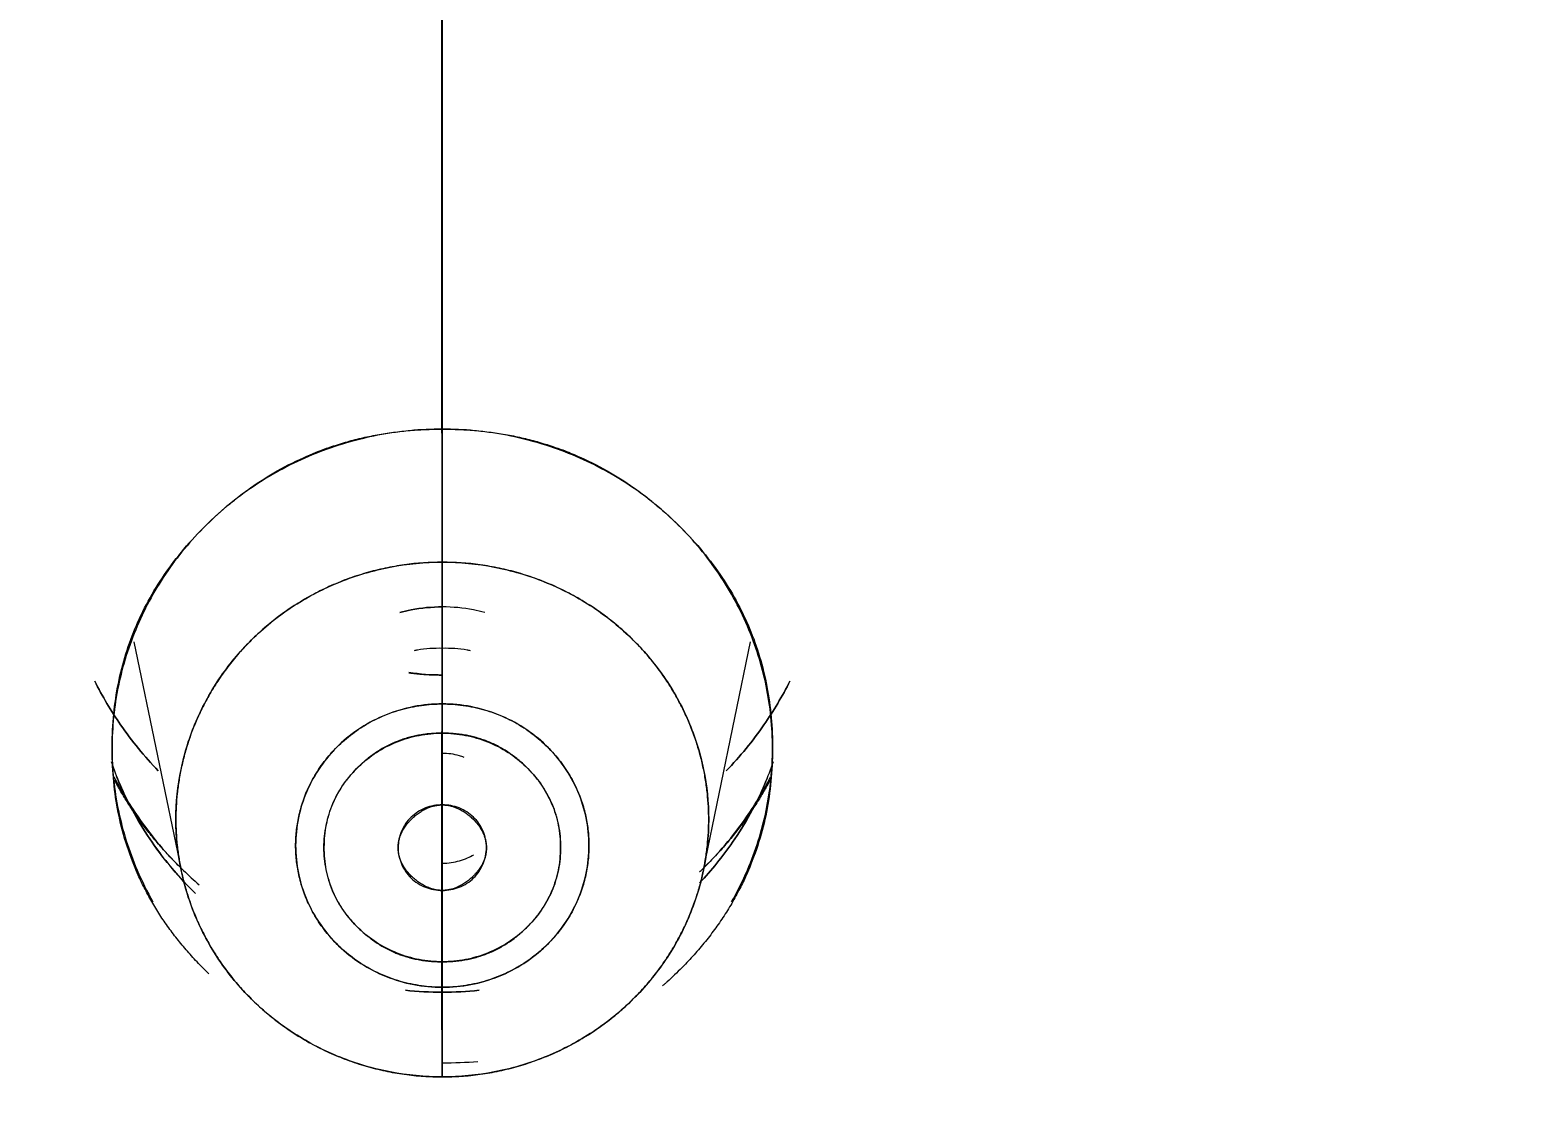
# Model space of a CAD drawing. Header units: inches. Extents: x 1105 to 1525, y -292 to 302.
# Drawn here: x 1209.11 to 1216.67, y 72.6 to 78.1 of the extents above; entities that cross this region are included whole.
import ezdxf

# ---------------------------------------------------------------- set-up
doc = ezdxf.new("R2010")
doc.units = ezdxf.units.IN
doc.header["$LTSCALE"] = 2.42
doc.header["$MEASUREMENT"] = 0
doc.header["$PDMODE"] = 3
doc.header["$PDSIZE"] = 0.3125
doc.linetypes.add('CENTER2', pattern=[1.125, 0.75, -0.125, 0.125, -0.125])
doc.layers.get('0').update_dxf_attribs({"linetype": 'CONTINUOUS'})
doc.layers.get('Defpoints').update_dxf_attribs({"linetype": 'CONTINUOUS'})
doc.layers.add('CENTER', color=1, linetype='CENTER2')
doc.layers.add('DIM', color=3, linetype='CONTINUOUS', lineweight=18)
doc.styles.get("Standard").update_dxf_attribs({"font": 'arial.ttf', "width": 0.8})
doc.dimstyles.new('ISO-25', dxfattribs={"dimtxt": 5, "dimasz": 2.5, "dimexe": 1.25, "dimexo": 0.625, "dimgap": 2, "dimtad": 1, "dimtih": 1, "dimtoh": 1, "dimdec": 1, "dimdsep": 46, "dimtxsty": 'Standard', "dimcen": 0, "dimclrd": 3, "dimclre": 3, "dimclrt": 4, "dimadec": 0, "dimazin": 0, "dimtfac": 1, "dimtdec": 1, "dimtmove": 0, "dimatfit": 3, "dimfxl": 1, "dimarcsym": 0})

# ---------------------------------------------------------------- blocks, each defined once
blk = doc.blocks.new('*D1')
at = {"layer": 'Defpoints', "color": 0, "transparency": 16777216}
for p in [(1211.2005, 101.8145), (1211.2005, -172.5782), (1309.6383, -172.5782)]:
    blk.add_point(p, dxfattribs=at)
at = {"layer": 'DIM', "color": 3, "lineweight": -2, "transparency": 16777216}
for p, q in [((1211.8255, 101.8145), (1310.8883, 101.8145)), ((1309.6383, 96.8145), (1309.6383, -30.8716)), ((1309.6383, -167.5782), (1309.6383, -39.8921)), ((1211.8255, -172.5782), (1310.8883, -172.5782))]:
    blk.add_line(p, q, dxfattribs=at)
at = {"layer": 'DIM', "color": 3, "transparency": 16777216}
for points in [[(1308.805, 96.8145), (1310.4717, 96.8145), (1309.6383, 101.8145)], [(1308.805, -167.5782), (1310.4717, -167.5782), (1309.6383, -172.5782)]]:
    blk.add_solid(points, dxfattribs=at)
at = {"layer": 'DIM', "color": 4, "transparency": 16777216, "insert": (1309.6383, -35.3818), "char_height": 5, "attachment_point": 5}
blk.add_mtext('274.4', dxfattribs=at)
blk = doc.blocks.new('*D3')
at = {"layer": 'Defpoints', "color": 0, "transparency": 16777216}
for p in [(1279.0361, 140.1598), (1143.365, 34.0259), (1279.0361, 34.0194)]:
    blk.add_point(p, dxfattribs=at)
at = {"layer": 'DIM', "color": 3, "lineweight": -2, "transparency": 16777216}
for p, q in [((1143.365, 34.6509), (1143.365, 141.4098)), ((1279.0361, 34.6444), (1279.0361, 141.4098)), ((1148.365, 140.1598), (1202.6399, 140.1598)), ((1274.0361, 140.1598), (1219.7613, 140.1598))]:
    blk.add_line(p, q, dxfattribs=at)
at = {"layer": 'DIM', "color": 3, "transparency": 16777216}
for points in [[(1148.365, 140.9931), (1148.365, 139.3264), (1143.365, 140.1598)], [(1274.0361, 140.9931), (1274.0361, 139.3264), (1279.0361, 140.1598)]]:
    blk.add_solid(points, dxfattribs=at)
at = {"layer": 'DIM', "color": 4, "transparency": 16777216, "insert": (1211.2006, 140.1598), "char_height": 5, "attachment_point": 5}
blk.add_mtext('135.7', dxfattribs=at)

msp = doc.modelspace()

# ---------------------------------------------------------------- linework, layer by layer
at = {"linetype": 'Continuous', "lineweight": 18, "extrusion": (0, 1, 0)}
for p, q in [((1209.6371, 75.0011), (1209.8759, 73.8445)), ((1212.5251, 73.8445), (1212.7639, 75.0011))]:
    msp.add_line(p, q, dxfattribs=at)
at = {"linetype": 'Continuous', "lineweight": 18}
for points, degree, knots in [([(1211.2005, 101.8145), (1211.2403, 101.8145), (1211.3339, 101.8145), (1211.4953, 101.814), (1211.6985, 101.8128), (1211.9437, 101.8107), (1212.2308, 101.807), (1212.5598, 101.8013), (1212.9307, 101.793), (1213.3436, 101.7814), (1213.7983, 101.7657), (1214.2949, 101.7452), (1214.8332, 101.7189), (1215.4132, 101.6858), (1216.0348, 101.6449), (1216.6979, 101.5951), (1217.4022, 101.535), (1218.1475, 101.4635), (1218.9337, 101.3793), (1219.7605, 101.2807), (1220.6274, 101.1665), (1221.5342, 101.0349), (1222.4805, 100.8844), (1223.4656, 100.7132), (1224.4892, 100.5197), (1225.5504, 100.3019), (1226.6487, 100.058), (1227.7833, 99.7861), (1228.9532, 99.4841), (1230.1575, 99.15), (1231.3951, 98.7817), (1232.6648, 98.3772), (1233.9652, 97.9341), (1235.2951, 97.4504), (1237.2815, 96.6801), (1239.9014, 95.5517), (1243.1085, 93.9659), (1246.2765, 92.1821), (1249.3904, 90.197), (1252.4345, 88.008), (1255.3923, 85.6138), (1258.3164, 82.9507), (1261.1675, 80.0135), (1263.1389, 77.7001), (1264.1545, 76.4121), (1264.2997, 76.2258)], 3, [0, 0, 0, 0, 0.001942, 0.004566, 0.007871, 0.011858, 0.016527, 0.021878, 0.027911, 0.034627, 0.042025, 0.050107, 0.058872, 0.06832, 0.078451, 0.089264, 0.100761, 0.11294, 0.125802, 0.139346, 0.153574, 0.168483, 0.184076, 0.200351, 0.217309, 0.234949, 0.253272, 0.272278, 0.291966, 0.312337, 0.333391, 0.355128, 0.377547, 0.40065, 0.424435, 0.481944, 0.540492, 0.600079, 0.660704, 0.722369, 0.785072, 0.848814, 0.918267, 0.988229, 1, 1, 1, 1]), ([(1211.2005, 97.5867), (1208.9894, 97.5867), (1204.5666, 97.3769), (1197.9964, 96.4355), (1191.5539, 94.8766), (1185.3002, 92.7153), (1179.2959, 89.9721), (1173.5992, 86.6739), (1168.2643, 82.8521), (1163.3428, 78.5434), (1158.8825, 73.7897), (1154.926, 68.6367), (1151.5112, 63.1335), (1148.6716, 57.3342), (1146.4339, 51.2932), (1144.8201, 45.07), (1143.8455, 38.7236), (1143.6282, 34.4517), (1143.6282, 32.3156)], 3, [0, 0, 0, 0, 0.0625, 0.125, 0.1875, 0.25, 0.3125, 0.375, 0.4375, 0.5, 0.5625, 0.625, 0.6875, 0.75, 0.8125, 0.875, 0.9375, 1, 1, 1, 1]), ([(1143.6282, 32.3156), (1143.6282, 33.3837), (1143.6828, 35.5197), (1143.9269, 38.716), (1144.3327, 41.8965), (1145.0892, 46.1072), (1146.435, 51.2931), (1148.671, 57.334), (1151.5127, 63.133), (1154.9252, 68.637), (1158.884, 73.7885), (1163.3422, 78.5441), (1168.2656, 82.8507), (1175.3767, 87.9486), (1185.1754, 93.0065), (1195.8067, 96.122), (1204.5668, 97.3765), (1208.9893, 97.5867), (1211.2005, 97.5867)], 3, [0, 0, 0, 0, 0.03125, 0.0625, 0.09375, 0.125, 0.1875, 0.25, 0.3125, 0.375, 0.4375, 0.5, 0.5625, 0.625, 0.75, 0.875, 0.9375, 1, 1, 1, 1]), ([(1278.7728, 32.3156), (1278.7728, 34.4517), (1278.5555, 38.7236), (1277.5809, 45.07), (1275.9671, 51.2932), (1273.7294, 57.3342), (1270.8898, 63.1335), (1267.475, 68.6367), (1263.5185, 73.7897), (1259.0582, 78.5434), (1254.1367, 82.8521), (1248.8018, 86.6739), (1243.1051, 89.9721), (1237.1008, 92.7153), (1230.8471, 94.8766), (1224.4046, 96.4355), (1217.8344, 97.3769), (1213.4116, 97.5867), (1211.2005, 97.5867)], 3, [0, 0, 0, 0, 0.0625, 0.125, 0.1875, 0.25, 0.3125, 0.375, 0.4375, 0.5, 0.5625, 0.625, 0.6875, 0.75, 0.8125, 0.875, 0.9375, 1, 1, 1, 1]), ([(1211.2005, 97.5867), (1213.4117, 97.5867), (1217.8342, 97.3765), (1226.5943, 96.1219), (1237.2256, 93.0065), (1247.0244, 87.9486), (1254.1354, 82.8507), (1259.0588, 78.5441), (1263.517, 73.7885), (1267.4758, 68.637), (1270.8883, 63.133), (1273.7299, 57.334), (1275.5936, 52.2996), (1276.7733, 48.1817), (1277.7437, 44.012), (1278.555, 38.7236), (1278.7727, 34.4517), (1278.7728, 32.3156)], 3, [0, 0, 0, 0, 0.0625, 0.125, 0.25, 0.375, 0.4375, 0.5, 0.5625, 0.625, 0.6875, 0.75, 0.8125, 0.84375, 0.875, 0.9375, 1, 1, 1, 1]), ([(1211.2005, 96.3416), (1204.6516, 96.3416), (1191.804, 93.8734), (1179.7018, 89.0314), (1174.255, 85.5161), (1168.81, 82.002), (1159.5471, 73.055), (1152.2694, 62.5346), (1147.2563, 50.8448), (1144.7004, 38.4341), (1144.7005, 32.1075)], 2, [0, 0, 0, 0.125, 0.25, 0.375, 0.375, 0.5, 0.625, 0.75, 0.875, 1, 1, 1]), ([(1195.8165, 93.3945), (1202.0147, 94.8457), (1208.3875, 95.111), (1213.3178, 95.3163), (1218.2228, 94.8038), (1224.6221, 94.135), (1230.7573, 92.2748), (1238.1105, 90.0453), (1244.7293, 86.2211), (1251.5245, 82.2949), (1257.1554, 76.9079), (1262.7819, 71.5251), (1266.9137, 64.9972), (1271.0437, 58.4723), (1273.4396, 51.1809), (1275.8348, 43.8915), (1276.3563, 36.2575), (1276.8772, 28.6321), (1275.4965, 21.1051), (1274.115, 13.5741), (1270.9083, 6.5789), (1268.0516, 0.3473), (1263.8835, -5.1497), (1257.9614, -12.96), (1249.8862, -18.6957), (1244.8687, -22.2597), (1239.2413, -24.844)], 2, [0, 0, 0, 0.125, 0.125, 0.1875, 0.1875, 0.25, 0.25, 0.3125, 0.3125, 0.375, 0.375, 0.4375, 0.4375, 0.5, 0.5, 0.5625, 0.5625, 0.625, 0.625, 0.6875, 0.6875, 0.75, 0.75, 0.875, 0.875, 1, 1, 1]), ([(1239.2413, -24.844), (1239.9452, -24.5207), (1241.2716, -23.8832), (1243.1742, -22.8893), (1245.001, -21.8613), (1246.8852, -20.7205), (1248.9013, -19.4014), (1251.0668, -17.8618), (1253.3806, -16.0632), (1255.8516, -13.947), (1258.4776, -11.4451), (1261.219, -8.5018), (1263.9925, -5.0968), (1266.7006, -1.2329), (1269.2564, 3.0914), (1271.5659, 7.8625), (1273.5161, 12.9975), (1275.0133, 18.3569), (1276.0163, 23.8225), (1276.5188, 29.3393), (1276.5188, 34.8787), (1276.0155, 40.3996), (1275.0132, 45.856), (1273.5195, 51.2057), (1271.5458, 56.4085), (1269.1077, 61.4241), (1266.2238, 66.2135), (1262.9158, 70.741), (1259.2097, 74.971), (1255.1367, 78.8679), (1250.7246, 82.4066), (1245.9936, 85.5684), (1241.0044, 88.3085), (1235.9095, 90.561), (1230.9, 92.2998), (1226.102, 93.5636), (1221.5653, 94.4198), (1217.3419, 94.9309), (1213.501, 95.163), (1210.0691, 95.1857), (1207.0142, 95.0603), (1204.2847, 94.8315), (1201.8403, 94.5317), (1199.6575, 94.1873), (1197.676, 93.8114), (1196.4246, 93.5369), (1195.8165, 93.3945)], 3, [0, 0, 0, 0, 0.012202, 0.023189, 0.033858, 0.045296, 0.057999, 0.071972, 0.087381, 0.104481, 0.123651, 0.145097, 0.168608, 0.193819, 0.220656, 0.249232, 0.279085, 0.309194, 0.339088, 0.368937, 0.398843, 0.428755, 0.458652, 0.488547, 0.518447, 0.548347, 0.57824, 0.608136, 0.638049, 0.667943, 0.697772, 0.727718, 0.757896, 0.787508, 0.81533, 0.841142, 0.865293, 0.887639, 0.907732, 0.925508, 0.941345, 0.955585, 0.96839, 0.979913, 0.990205, 1, 1, 1, 1]), ([(1275.8474, 28.3966), (1275.8548, 28.5063), (1276.0418, 31.3926), (1276.0015, 37.0797), (1274.7906, 45.3634), (1272.4493, 53.4182), (1269.0195, 61.1003), (1264.5623, 68.2734), (1259.1569, 74.8099), (1252.8998, 80.5936), (1245.9025, 85.5218), (1238.2888, 89.5075), (1230.196, 92.4792), (1221.7591, 94.3871), (1213.1245, 95.1942), (1204.4485, 94.882), (1198.7406, 93.9301), (1195.9374, 93.2738)], 3, [0, 0, 0, 0, 0.002813, 0.073998, 0.145197, 0.216398, 0.287593, 0.358788, 0.429985, 0.501178, 0.572361, 0.643545, 0.714738, 0.785869, 0.857235, 0.928659, 1, 1, 1, 1]), ([(1195.8872, 93.1899), (1196.4925, 93.3316), (1197.7381, 93.6049), (1199.7105, 93.979), (1201.8833, 94.3218), (1204.3164, 94.6203), (1207.0334, 94.848), (1210.0743, 94.9728), (1213.4905, 94.9502), (1217.3137, 94.7192), (1221.5177, 94.2104), (1226.0336, 93.3581), (1230.8095, 92.1002), (1235.796, 90.3693), (1240.8675, 88.1272), (1245.8338, 85.3997), (1250.5431, 82.2525), (1254.9348, 78.73), (1258.9891, 74.851), (1262.6782, 70.6404), (1265.971, 66.1337), (1268.8417, 61.3663), (1271.2686, 56.3738), (1273.2331, 51.1949), (1274.72, 45.8697), (1275.7178, 40.4384), (1276.2188, 34.9429), (1276.2188, 29.429), (1275.7185, 23.9375), (1274.7201, 18.4971), (1273.2298, 13.1623), (1271.2886, 8.0509), (1268.9897, 3.3017), (1266.4457, -1.0028), (1263.75, -4.8489), (1260.9892, -8.2383), (1258.2604, -11.168), (1255.6465, -13.6584), (1253.1869, -15.7649), (1250.8837, -17.5552), (1248.7281, -19.0878), (1246.7213, -20.4008), (1244.8457, -21.5364), (1243.0273, -22.5596), (1241.1334, -23.5489), (1239.8132, -24.1835), (1239.1125, -24.5053)], 3, [0, 0, 0, 0, 0.009795, 0.020087, 0.03161, 0.044415, 0.058655, 0.074492, 0.092268, 0.112361, 0.134707, 0.158858, 0.18467, 0.212492, 0.242104, 0.272282, 0.302228, 0.332057, 0.361951, 0.391864, 0.42176, 0.451653, 0.481553, 0.511453, 0.541348, 0.571245, 0.601157, 0.631063, 0.660912, 0.690806, 0.720915, 0.750768, 0.779344, 0.806181, 0.831392, 0.854903, 0.876349, 0.895519, 0.912619, 0.928028, 0.942001, 0.954704, 0.966142, 0.976811, 0.987798, 1, 1, 1, 1]), ([(1238.9261, -24.2036), (1244.5943, -21.6005), (1249.6356, -17.993), (1253.6794, -15.0993), (1257.2137, -11.6321), (1261.7479, -7.184), (1265.281, -1.9516), (1269.3768, 4.1141), (1271.9263, 10.9316), (1274.3129, 17.3135), (1275.2212, 24.0398), (1276.2042, 31.3196), (1275.41, 38.6236), (1274.478, 47.1946), (1271.1713, 55.2032), (1268.0944, 62.6552), (1263.1662, 69.1104), (1259.0169, 74.5454), (1253.753, 79.0016), (1248.1757, 83.7231), (1241.6289, 87.1013), (1235.3455, 90.3436), (1228.4851, 92.1846), (1218.4957, 94.8653), (1208.1347, 94.3902), (1201.9799, 94.108), (1195.9895, 92.7055)], 2, [0, 0, 0, 0.125, 0.125, 0.1875, 0.1875, 0.25, 0.25, 0.3125, 0.3125, 0.375, 0.375, 0.4375, 0.4375, 0.5, 0.5, 0.5625, 0.5625, 0.625, 0.625, 0.6875, 0.6875, 0.75, 0.75, 0.875, 0.875, 1, 1, 1]), ([(1195.9895, 92.7055), (1196.6811, 92.8674), (1198.0012, 93.1542), (1199.9415, 93.5142), (1201.8485, 93.8123), (1203.8643, 94.0679), (1206.0811, 94.2779), (1208.5375, 94.424), (1211.2581, 94.4809), (1214.2874, 94.4147), (1217.6648, 94.1792), (1221.3905, 93.7185), (1225.4135, 92.9772), (1229.6626, 91.9103), (1234.0766, 90.4764), (1238.5872, 88.6422), (1243.0833, 86.4027), (1247.4087, 83.8098), (1251.4221, 80.9589), (1255.0748, 77.9268), (1258.424, 74.7078), (1261.5765, 71.2016), (1264.6036, 67.271), (1267.4834, 62.8189), (1270.107, 57.8451), (1272.3303, 52.4561), (1274.0365, 46.8288), (1275.1678, 41.1735), (1275.7351, 35.7048), (1275.8114, 30.5736), (1275.4915, 25.7969), (1274.8361, 21.2578), (1273.845, 16.7873), (1272.4776, 12.2737), (1270.6971, 7.7268), (1268.5221, 3.274), (1266.0414, -0.9115), (1263.375, -4.7096), (1260.6184, -8.0904), (1257.8351, -11.0721), (1255.0921, -13.6666), (1252.4707, -15.8785), (1250.0287, -17.7361), (1247.7793, -19.2935), (1245.7103, -20.6071), (1243.8098, -21.7206), (1242.0741, -22.6645), (1240.4671, -23.4798), (1239.4329, -23.9708), (1238.9261, -24.2036)], 3, [0, 0, 0, 0, 0.011269, 0.021419, 0.031278, 0.041852, 0.053605, 0.066538, 0.08081, 0.096678, 0.114498, 0.1344, 0.156117, 0.179301, 0.203861, 0.229789, 0.256714, 0.283873, 0.310306, 0.335514, 0.360061, 0.38505, 0.41157, 0.440282, 0.471001, 0.502948, 0.535235, 0.566974, 0.597228, 0.625207, 0.651, 0.675617, 0.700265, 0.725877, 0.752635, 0.779868, 0.806498, 0.831609, 0.855023, 0.876985, 0.897373, 0.915773, 0.93207, 0.946569, 0.959582, 0.971263, 0.981756, 0.991115, 1, 1, 1, 1]), ([(1210.0165, 73.3185), (1209.5265, 73.7914), (1209.5258, 75.1312), (1210.5065, 76.0794), (1211.2005, 76.0794)], 2, [0, 0, 0, 0.333319, 0.66666, 1, 1, 1]), ([(1211.2005, 76.0794), (1211.0909, 76.0794), (1210.9813, 76.069), (1210.7664, 76.0277), (1210.661, 75.9968), (1210.4585, 75.9158), (1210.3614, 75.8656), (1210.1791, 75.748), (1210.094, 75.6805), (1209.939, 75.5308), (1209.8692, 75.4486), (1209.7474, 75.2726), (1209.6955, 75.1788), (1209.6116, 74.9832), (1209.5797, 74.8814), (1209.5369, 74.6738), (1209.5261, 74.5679), (1209.5261, 74.3562), (1209.5369, 74.2504), (1209.5797, 74.0427), (1209.6116, 73.9409), (1209.6771, 73.7881), (1209.7039, 73.7344), (1209.7336, 73.6823)], 3, [0, 0, 0, 0, 0.094677, 0.094677, 0.189354, 0.189354, 0.28403, 0.28403, 0.378707, 0.378707, 0.473384, 0.473384, 0.568061, 0.568061, 0.662738, 0.662738, 0.757414, 0.757414, 0.852091, 0.852091, 0.946768, 0.946768, 1, 1, 1, 1]), ([(1212.6674, 73.6823), (1212.6971, 73.7344), (1212.7239, 73.7881), (1212.7894, 73.9409), (1212.8214, 74.0427), (1212.8641, 74.2504), (1212.8749, 74.3562), (1212.8749, 74.5679), (1212.8641, 74.6738), (1212.8214, 74.8814), (1212.7894, 74.9832), (1212.7055, 75.1788), (1212.6536, 75.2726), (1212.5318, 75.4486), (1212.462, 75.5308), (1212.307, 75.6805), (1212.2219, 75.748), (1212.0396, 75.8656), (1211.9425, 75.9158), (1211.74, 75.9968), (1211.6347, 76.0277), (1211.4197, 76.069), (1211.3101, 76.0794), (1211.2005, 76.0794)], 3, [0, 0, 0, 0, 0.053232, 0.053232, 0.147909, 0.147909, 0.242586, 0.242586, 0.337262, 0.337262, 0.431939, 0.431939, 0.526616, 0.526616, 0.621293, 0.621293, 0.71597, 0.71597, 0.810646, 0.810646, 0.905323, 0.905323, 1, 1, 1, 1]), ([(1211.2005, 76.0794), (1211.8936, 76.0794), (1212.8746, 75.1328), (1212.8753, 73.793), (1212.3512, 73.2862), (1212.317, 73.2562)], 2, [0, 0, 0, 0.325952, 0.651904, 0.977856, 1, 1, 1]), ([(1211.2005, 72.7953), (1211.1121, 72.7953), (1211.0237, 72.8038), (1210.8503, 72.8371), (1210.7653, 72.862), (1210.6019, 72.9273), (1210.5236, 72.9678), (1210.3766, 73.0627), (1210.3079, 73.1171), (1210.1829, 73.2379), (1210.1265, 73.3042), (1210.0283, 73.4462), (1209.9864, 73.5219), (1209.9187, 73.6797), (1209.893, 73.7618), (1209.8585, 73.9293), (1209.8498, 74.0147), (1209.8498, 74.1855), (1209.8585, 74.2709), (1209.893, 74.4384), (1209.9187, 74.5205), (1209.9864, 74.6783), (1210.0283, 74.7539), (1210.1265, 74.8959), (1210.1829, 74.9623), (1210.3079, 75.083), (1210.3766, 75.1375), (1210.5236, 75.2324), (1210.6019, 75.2728), (1210.7653, 75.3382), (1210.8503, 75.3631), (1211.0237, 75.3964), (1211.1121, 75.4048), (1211.2005, 75.4048)], 3, [0, 0, 0, 0, 0.0625, 0.0625, 0.125, 0.125, 0.1875, 0.1875, 0.25, 0.25, 0.3125, 0.3125, 0.375, 0.375, 0.4375, 0.4375, 0.5, 0.5, 0.5625, 0.5625, 0.625, 0.625, 0.6875, 0.6875, 0.75, 0.75, 0.8125, 0.8125, 0.875, 0.875, 0.9375, 0.9375, 1, 1, 1, 1]), ([(1211.2005, 75.4048), (1211.2889, 75.4048), (1211.3773, 75.3964), (1211.5507, 75.3631), (1211.6357, 75.3382), (1211.7991, 75.2728), (1211.8774, 75.2324), (1212.0245, 75.1375), (1212.0931, 75.083), (1212.2182, 74.9623), (1212.2745, 74.8959), (1212.3727, 74.7539), (1212.4146, 74.6783), (1212.4823, 74.5205), (1212.5081, 74.4384), (1212.5426, 74.2709), (1212.5513, 74.1855), (1212.5513, 74.0147), (1212.5426, 73.9293), (1212.5081, 73.7618), (1212.4823, 73.6797), (1212.4146, 73.5219), (1212.3727, 73.4462), (1212.2745, 73.3042), (1212.2182, 73.2379), (1212.0931, 73.1171), (1212.0245, 73.0627), (1211.8774, 72.9678), (1211.7991, 72.9273), (1211.6357, 72.862), (1211.5507, 72.8371), (1211.3773, 72.8038), (1211.2889, 72.7953), (1211.2005, 72.7953)], 3, [0, 0, 0, 0, 0.0625, 0.0625, 0.125, 0.125, 0.1875, 0.1875, 0.25, 0.25, 0.3125, 0.3125, 0.375, 0.375, 0.4375, 0.4375, 0.5, 0.5, 0.5625, 0.5625, 0.625, 0.625, 0.6875, 0.6875, 0.75, 0.75, 0.8125, 0.8125, 0.875, 0.875, 0.9375, 0.9375, 1, 1, 1, 1]), ([(1210.9851, 75.1499), (1211.0041, 75.1549), (1211.0232, 75.1593), (1211.0945, 75.173), (1211.1475, 75.1781), (1211.2005, 75.1781)], 3, [0, 0, 0, 0, 0.270606, 0.270606, 1, 1, 1, 1]), ([(1211.2005, 75.1781), (1211.1475, 75.1781), (1211.0945, 75.173), (1211.0232, 75.1593), (1211.0041, 75.1549), (1210.9851, 75.1499)], 3, [0, 0, 0, 0, 0.729394, 0.729394, 1, 1, 1, 1]), ([(1211.4159, 75.1499), (1211.3969, 75.1549), (1211.3778, 75.1593), (1211.3065, 75.173), (1211.2535, 75.1781), (1211.2005, 75.1781)], 3, [0, 0, 0, 0, 0.270606, 0.270606, 1, 1, 1, 1]), ([(1211.2005, 74.968), (1211.1585, 74.969), (1211.1162, 74.9659), (1211.0689, 74.958), (1211.0633, 74.9569), (1211.0576, 74.9558)], 3, [0, 0, 0, 0, 0.880087, 0.880087, 1, 1, 1, 1]), ([(1211.3434, 74.9558), (1211.3377, 74.9569), (1211.3321, 74.958), (1211.2848, 74.9659), (1211.2426, 74.969), (1211.2005, 74.968)], 3, [0, 0, 0, 0, 0.119913, 0.119913, 1, 1, 1, 1]), ([(1209.7603, 74.347), (1209.6905, 74.42), (1209.6266, 74.4982), (1209.5205, 74.6515), (1209.4766, 74.7254), (1209.4379, 74.8018)], 3, [0, 0, 0, 0, 0.538758, 0.538758, 1, 1, 1, 1]), ([(1209.4379, 74.8018), (1209.4766, 74.7254), (1209.5205, 74.6515), (1209.6266, 74.4982), (1209.6905, 74.42), (1209.7603, 74.347)], 3, [0, 0, 0, 0, 0.461241, 0.461241, 1, 1, 1, 1]), ([(1212.6407, 74.347), (1212.7106, 74.42), (1212.7744, 74.4982), (1212.8805, 74.6515), (1212.9245, 74.7254), (1212.9631, 74.8018)], 3, [0, 0, 0, 0, 0.538758, 0.538758, 1, 1, 1, 1]), ([(1212.9631, 74.8018), (1212.9245, 74.7254), (1212.8805, 74.6515), (1212.7744, 74.4982), (1212.7106, 74.42), (1212.6407, 74.347)], 3, [0, 0, 0, 0, 0.461241, 0.461241, 1, 1, 1, 1]), ([(1211.2005, 74.6863), (1211.1518, 74.6863), (1211.1032, 74.6817), (1211.0077, 74.6634), (1210.9609, 74.6496), (1210.871, 74.6137), (1210.8278, 74.5914), (1210.7469, 74.5392), (1210.7091, 74.5092), (1210.6403, 74.4427), (1210.6092, 74.4062), (1210.5552, 74.328), (1210.5321, 74.2863), (1210.4949, 74.1995), (1210.4807, 74.1543), (1210.4617, 74.0621), (1210.4569, 74.015), (1210.4569, 73.921), (1210.4617, 73.874), (1210.4807, 73.7818), (1210.4949, 73.7366), (1210.5321, 73.6497), (1210.5552, 73.6081), (1210.6092, 73.5299), (1210.6403, 73.4934), (1210.7091, 73.4269), (1210.7469, 73.3969), (1210.8278, 73.3447), (1210.871, 73.3224), (1210.9609, 73.2864), (1211.0077, 73.2727), (1211.1032, 73.2544), (1211.1518, 73.2497), (1211.2005, 73.2497)], 3, [0, 0, 0, 0, 0.0625, 0.0625, 0.125, 0.125, 0.1875, 0.1875, 0.25, 0.25, 0.3125, 0.3125, 0.375, 0.375, 0.4375, 0.4375, 0.5, 0.5, 0.5625, 0.5625, 0.625, 0.625, 0.6875, 0.6875, 0.75, 0.75, 0.8125, 0.8125, 0.875, 0.875, 0.9375, 0.9375, 1, 1, 1, 1]), ([(1211.2005, 73.2497), (1211.2492, 73.2497), (1211.2979, 73.2544), (1211.3933, 73.2727), (1211.4401, 73.2864), (1211.5301, 73.3224), (1211.5732, 73.3447), (1211.6541, 73.3969), (1211.6919, 73.4269), (1211.7608, 73.4934), (1211.7918, 73.5299), (1211.8459, 73.6081), (1211.8689, 73.6497), (1211.9062, 73.7366), (1211.9204, 73.7818), (1211.9393, 73.874), (1211.9441, 73.921), (1211.9441, 74.015), (1211.9393, 74.0621), (1211.9204, 74.1543), (1211.9062, 74.1995), (1211.8689, 74.2863), (1211.8459, 74.328), (1211.7918, 74.4062), (1211.7608, 74.4427), (1211.6919, 74.5092), (1211.6541, 74.5392), (1211.5732, 74.5914), (1211.5301, 74.6137), (1211.4401, 74.6496), (1211.3933, 74.6634), (1211.2979, 74.6817), (1211.2492, 74.6863), (1211.2005, 74.6863)], 3, [0, 0, 0, 0, 0.0625, 0.0625, 0.125, 0.125, 0.1875, 0.1875, 0.25, 0.25, 0.3125, 0.3125, 0.375, 0.375, 0.4375, 0.4375, 0.5, 0.5, 0.5625, 0.5625, 0.625, 0.625, 0.6875, 0.6875, 0.75, 0.75, 0.8125, 0.8125, 0.875, 0.875, 0.9375, 0.9375, 1, 1, 1, 1]), ([(1211.2005, 74.6863), (1211.2005, 74.6621), (1211.2005, 74.6371), (1211.2005, 74.5871), (1211.2005, 74.5622), (1211.2005, 74.5381)], 3, [0, 0, 0, 0, 0.5, 0.5, 1, 1, 1, 1]), ([(1211.2005, 74.5381), (1211.2005, 74.5622), (1211.2005, 74.5871), (1211.2005, 74.6371), (1211.2005, 74.6621), (1211.2005, 74.6863)], 3, [0, 0, 0, 0, 0.5, 0.5, 1, 1, 1, 1]), ([(1211.2005, 73.379), (1211.1612, 73.379), (1211.122, 73.3827), (1211.0449, 73.3975), (1211.0072, 73.4086), (1210.9346, 73.4376), (1210.8998, 73.4556), (1210.8345, 73.4977), (1210.804, 73.5219), (1210.7485, 73.5756), (1210.7234, 73.605), (1210.6798, 73.6681), (1210.6612, 73.7017), (1210.6312, 73.7718), (1210.6197, 73.8083), (1210.6044, 73.8827), (1210.6005, 73.9206), (1210.6005, 73.9965), (1210.6044, 74.0344), (1210.6197, 74.1088), (1210.6312, 74.1453), (1210.6612, 74.2154), (1210.6798, 74.249), (1210.7234, 74.3121), (1210.7485, 74.3415), (1210.804, 74.3952), (1210.8345, 74.4194), (1210.8998, 74.4615), (1210.9346, 74.4795), (1211.0072, 74.5085), (1211.0449, 74.5196), (1211.122, 74.5344), (1211.1612, 74.5381), (1211.2005, 74.5381)], 3, [0, 0, 0, 0, 0.0625, 0.0625, 0.125, 0.125, 0.1875, 0.1875, 0.25, 0.25, 0.3125, 0.3125, 0.375, 0.375, 0.4375, 0.4375, 0.5, 0.5, 0.5625, 0.5625, 0.625, 0.625, 0.6875, 0.6875, 0.75, 0.75, 0.8125, 0.8125, 0.875, 0.875, 0.9375, 0.9375, 1, 1, 1, 1]), ([(1211.2005, 74.5381), (1211.2398, 74.5381), (1211.279, 74.5344), (1211.3561, 74.5196), (1211.3938, 74.5085), (1211.4664, 74.4795), (1211.5012, 74.4615), (1211.5665, 74.4194), (1211.597, 74.3952), (1211.6525, 74.3415), (1211.6776, 74.3121), (1211.7212, 74.249), (1211.7398, 74.2154), (1211.7699, 74.1453), (1211.7813, 74.1088), (1211.7966, 74.0344), (1211.8005, 73.9965), (1211.8005, 73.9206), (1211.7966, 73.8827), (1211.7813, 73.8083), (1211.7699, 73.7718), (1211.7398, 73.7017), (1211.7212, 73.6681), (1211.6776, 73.605), (1211.6525, 73.5756), (1211.597, 73.5219), (1211.5665, 73.4977), (1211.5012, 73.4556), (1211.4664, 73.4376), (1211.3938, 73.4086), (1211.3561, 73.3975), (1211.279, 73.3827), (1211.2398, 73.379), (1211.2005, 73.379)], 3, [0, 0, 0, 0, 0.0625, 0.0625, 0.125, 0.125, 0.1875, 0.1875, 0.25, 0.25, 0.3125, 0.3125, 0.375, 0.375, 0.4375, 0.4375, 0.5, 0.5, 0.5625, 0.5625, 0.625, 0.625, 0.6875, 0.6875, 0.75, 0.75, 0.8125, 0.8125, 0.875, 0.875, 0.9375, 0.9375, 1, 1, 1, 1]), ([(1211.3115, 74.4154), (1211.3035, 74.4184), (1211.2677, 74.4302), (1211.2297, 74.4355), (1211.2005, 74.4355)], 3, [0, 0, 0, 0, 0.226927, 1, 1, 1, 1]), ([(1209.521, 74.3947), (1209.5343, 74.3561), (1209.549, 74.318), (1209.6095, 74.177), (1209.6644, 74.0778), (1209.779, 73.9121), (1209.835, 73.8432), (1209.8962, 73.7789)], 3, [0, 0, 0, 0, 0.169523, 0.169523, 0.635887, 0.635887, 1, 1, 1, 1]), ([(1212.5049, 73.7789), (1212.566, 73.8432), (1212.622, 73.9121), (1212.7367, 74.0778), (1212.7915, 74.177), (1212.852, 74.318), (1212.8667, 74.3561), (1212.88, 74.3947)], 3, [0, 0, 0, 0, 0.364114, 0.364114, 0.830477, 0.830477, 1, 1, 1, 1]), ([(1209.5352, 74.3187), (1209.5713, 74.2478), (1209.6123, 74.1791), (1209.7252, 74.0158), (1209.8026, 73.9247), (1209.9142, 73.8169), (1209.9407, 73.7928), (1209.9679, 73.7695)], 3, [0, 0, 0, 0, 0.341524, 0.341524, 0.848238, 0.848238, 1, 1, 1, 1]), ([(1209.9488, 73.7258), (1209.8669, 73.8049), (1209.7931, 73.8918), (1209.6644, 74.0778), (1209.6095, 74.177), (1209.5595, 74.2935), (1209.5541, 74.3066), (1209.5488, 74.3198)], 3, [0, 0, 0, 0, 0.470195, 0.470195, 0.940506, 0.940506, 1, 1, 1, 1]), ([(1212.8623, 74.3002), (1212.7315, 74.0535), (1212.5089, 73.8382), (1212.5052, 73.8347)], 2, [0, 0, 0, 0.983514, 1, 1, 1]), ([(1212.8475, 74.3082), (1212.8437, 74.2989), (1212.8398, 74.2896), (1212.7915, 74.177), (1212.7367, 74.0778), (1212.622, 73.9121), (1212.566, 73.8432), (1212.5049, 73.7789)], 3, [0, 0, 0, 0, 0.047728, 0.047728, 0.582487, 0.582487, 1, 1, 1, 1]), ([(1212.5052, 73.8348), (1212.5077, 73.8371), (1212.5101, 73.8394), (1212.5984, 73.9247), (1212.6758, 74.0158), (1212.7882, 74.1784), (1212.8288, 74.2462), (1212.8646, 74.3163)], 3, [0, 0, 0, 0, 0.016671, 0.016671, 0.606816, 0.606816, 1, 1, 1, 1]), ([(1211.2005, 74.1743), (1211.1713, 74.1746), (1211.1422, 74.1693), (1211.0881, 74.148), (1211.0633, 74.1321), (1211.0218, 74.0921), (1211.0052, 74.0681), (1210.9826, 74.0156), (1210.9767, 73.9871), (1210.9765, 73.9301), (1210.9823, 73.9015), (1211.0045, 73.8487), (1211.0211, 73.8245), (1211.0625, 73.7841), (1211.0874, 73.7679), (1211.1417, 73.7461), (1211.1711, 73.7405), (1211.2005, 73.7407)], 3, [0, 0, 0, 0, 0.125, 0.125, 0.25, 0.25, 0.375, 0.375, 0.5, 0.5, 0.625, 0.625, 0.75, 0.75, 0.875, 0.875, 1, 1, 1, 1]), ([(1211.2005, 73.7407), (1211.1203, 73.7416), (1210.9776, 73.8753), (1210.9766, 73.9575), (1210.9756, 74.0358), (1211.049, 74.1066), (1211.1183, 74.1733), (1211.2005, 74.1743)], 2, [0, 0, 0, 0.25, 0.5, 0.5, 0.75, 0.75, 1, 1, 1]), ([(1211.2005, 73.7407), (1211.23, 73.7405), (1211.2594, 73.7461), (1211.3137, 73.7679), (1211.3385, 73.7841), (1211.3799, 73.8245), (1211.3965, 73.8487), (1211.4188, 73.9015), (1211.4245, 73.9301), (1211.4243, 73.9871), (1211.4184, 74.0156), (1211.3958, 74.0681), (1211.3792, 74.0921), (1211.3377, 74.1321), (1211.3129, 74.148), (1211.2589, 74.1693), (1211.2297, 74.1746), (1211.2005, 74.1743)], 3, [0, 0, 0, 0, 0.125, 0.125, 0.25, 0.25, 0.375, 0.375, 0.5, 0.5, 0.625, 0.625, 0.75, 0.75, 0.875, 0.875, 1, 1, 1, 1]), ([(1211.2005, 74.1743), (1211.2807, 74.1734), (1211.4234, 74.0397), (1211.4244, 73.9575), (1211.4254, 73.8792), (1211.352, 73.8084), (1211.2828, 73.7417), (1211.2005, 73.7407)], 2, [0, 0, 0, 0.25, 0.5, 0.5, 0.75, 0.75, 1, 1, 1]), ([(1211.2005, 73.8789), (1211.2158, 73.8789), (1211.2456, 73.881), (1211.2884, 73.8902), (1211.3264, 73.9039), (1211.3494, 73.9156), (1211.3597, 73.9216)], 3, [0, 0, 0, 0, 0.27336, 0.529944, 0.783312, 1, 1, 1, 1]), ([(1211.2005, 73.379), (1211.2005, 73.3549), (1211.2005, 73.3316), (1211.2005, 73.2881), (1211.2005, 73.2678), (1211.2005, 73.2497)], 3, [0, 0, 0, 0, 0.5, 0.5, 1, 1, 1, 1]), ([(1211.2005, 73.2497), (1211.2005, 73.2678), (1211.2005, 73.2881), (1211.2005, 73.3316), (1211.2005, 73.3549), (1211.2005, 73.379)], 3, [0, 0, 0, 0, 0.5, 0.5, 1, 1, 1, 1]), ([(1211.2005, 73.2286), (1211.2005, 73.2286), (1211.2005, 73.2286), (1211.2005, 73.234), (1211.2005, 73.2364), (1211.2005, 73.2351), (1211.2005, 73.2315), (1211.2005, 73.2249)], 3, [0, 0, 0, 0, 0.00001, 0.00001, 0.500005, 0.500005, 1, 1, 1, 1]), ([(1211.2005, 73.2249), (1211.2005, 73.2315), (1211.2005, 73.2351), (1211.2005, 73.2364), (1211.2005, 73.234), (1211.2005, 73.2286), (1211.2005, 73.2286), (1211.2005, 73.2286)], 3, [0, 0, 0, 0, 0.499995, 0.499995, 0.99999, 0.99999, 1, 1, 1, 1])]:
    msp.add_open_spline(points, degree=degree, knots=knots, dxfattribs=at)
for points, degree in [([(1144.7005, 32.1075), (1144.7005, 34.2095), (1144.9143, 38.4137), (1145.8733, 44.6589), (1147.4617, 50.7839), (1149.6638, 56.7284), (1152.4584, 62.4359), (1155.8189, 67.8515), (1159.7127, 72.9227), (1164.1023, 77.6009), (1168.9455, 81.8409), (1174.1955, 85.602), (1179.8025, 88.8481), (1185.711, 91.5474), (1191.8656, 93.6745), (1198.2063, 95.2086), (1204.6717, 96.135), (1209.0244, 96.3416), (1211.2005, 96.3416)], 3), ([(1277.7005, 32.1075), (1277.7006, 38.4333), (1275.1452, 50.8432), (1270.1324, 62.5331), (1262.855, 73.0537), (1253.5924, 82.0009), (1242.7007, 89.0307), (1230.5986, 93.8729), (1217.7503, 96.3416), (1211.2005, 96.3416)], 2), ([(1211.2005, 96.3416), (1213.3766, 96.3416), (1217.7293, 96.135), (1224.1948, 95.2086), (1230.5354, 93.6745), (1236.69, 91.5474), (1242.5985, 88.8481), (1248.2055, 85.602), (1253.4555, 81.8409), (1258.2987, 77.6009), (1262.6883, 72.9227), (1266.5821, 67.8515), (1269.9426, 62.4359), (1272.7373, 56.7284), (1274.9393, 50.7839), (1276.5277, 44.6589), (1277.4867, 38.4137), (1277.7005, 34.2095), (1277.7005, 32.1075)], 3), ([(1211.2005, 76.0794), (1211.2005, 75.8545), (1211.2005, 75.6297), (1211.2005, 75.4048)], 3), ([(1211.2005, 75.4048), (1211.2005, 75.6297), (1211.2005, 75.8545), (1211.2005, 76.0794)], 3), ([(1211.2005, 74.8328), (1211.144, 74.8328), (1211.0874, 74.8369), (1211.0315, 74.8452)], 3), ([(1211.0316, 74.8439), (1211.1136, 74.8328), (1211.2005, 74.8328)], 2), ([(1211.2005, 74.5381), (1210.9525, 74.5381), (1210.6009, 74.1994), (1210.6002, 73.7193), (1210.9515, 73.379), (1211.2005, 73.379)], 2), ([(1211.2005, 73.379), (1211.4485, 73.379), (1211.8002, 73.7177), (1211.8009, 74.1978), (1211.4495, 74.5381), (1211.2005, 74.5381)], 2), ([(1209.8884, 73.8418), (1209.6696, 74.0531), (1209.5388, 74.2999)], 2), ([(1211.2005, 73.8637), (1211.2005, 73.8687), (1211.2005, 73.8738), (1211.2005, 73.8789)], 3), ([(1211.0134, 73.2345), (1211.0755, 73.2281), (1211.138, 73.2249), (1211.2005, 73.2249)], 3), ([(1211.2005, 73.2249), (1211.138, 73.2249), (1211.0755, 73.2281), (1211.0134, 73.2345)], 3), ([(1211.2005, 73.2249), (1211.263, 73.2249), (1211.3255, 73.2281), (1211.3877, 73.2345)], 3), ([(1211.3877, 73.2345), (1211.3255, 73.2281), (1211.263, 73.2249), (1211.2005, 73.2249)], 3), ([(1211.3813, 72.8722), (1211.3212, 72.8676), (1211.2609, 72.8652), (1211.2005, 72.8652)], 3)]:
    msp.add_open_spline(points, degree=degree, dxfattribs=at)
for points, weights in [([(1211.2005, 75.4048), (1210.3721, 75.4048), (1209.8498, 74.8278), (1209.8498, 74.1001), (1209.8498, 73.3724), (1210.3721, 72.7953), (1211.2005, 72.7953)], [1.07887696065, 0.929965159868, 1.02259749912, 1.3567739784, 1.02259749912, 0.929965159868, 1.07887696065]), ([(1211.2005, 72.7953), (1212.0289, 72.7953), (1212.5513, 73.3724), (1212.5513, 74.1001), (1212.5513, 74.8278), (1212.0289, 75.4048), (1211.2005, 75.4048)], [1.07887696065, 0.929965159869, 1.02259749912, 1.3567739784, 1.02259749912, 0.929965159869, 1.07887696065]), ([(1211.2005, 73.2497), (1210.7444, 73.2497), (1210.4569, 73.5674), (1210.4569, 73.968), (1210.4569, 74.3687), (1210.7444, 74.6863), (1211.2005, 74.6863)], [1.07887696065, 0.929965159868, 1.02259749912, 1.3567739784, 1.02259749912, 0.929965159868, 1.07887696065]), ([(1211.2005, 74.6863), (1211.6566, 74.6863), (1211.9441, 74.3687), (1211.9441, 73.968), (1211.9441, 73.5674), (1211.6566, 73.2497), (1211.2005, 73.2497)], [1.07887696065, 0.92996515987, 1.02259749912, 1.3567739784, 1.02259749912, 0.92996515987, 1.07887696065])]:
    msp.add_rational_spline(points, weights, degree=3, knots=[0, 0, 0, 0, 0.5, 0.5, 0.5, 1, 1, 1, 1], dxfattribs=at)
for points, weights in [([(1211.2005, 75.4048), (1211.2005, 75.1894), (1211.2005, 74.9467), (1211.2005, 74.6863)], [1.07887696065, 1.06460060006, 1.06460060006, 1.07887696065]), ([(1211.2005, 74.6863), (1211.2005, 74.9467), (1211.2005, 75.1894), (1211.2005, 75.4048)], [1.07887696065, 1.06460060006, 1.06460060006, 1.07887696065]), ([(1211.2005, 74.968), (1211.2005, 74.8709), (1211.2005, 74.7728), (1211.2005, 74.683)], [1.13496729558, 1.0590176443, 1.01512214457, 1.0032807964]), ([(1211.2005, 74.683), (1211.2005, 74.7728), (1211.2005, 74.8709), (1211.2005, 74.968)], [1.00328104169, 1.01512284326, 1.05901885448, 1.13496907536]), ([(1211.2005, 73.8789), (1211.2005, 73.8865), (1211.2005, 73.8827), (1211.2005, 73.8667)], [1.13496474059, 1.08558806206, 1.04975967977, 1.02747959371]), ([(1211.2005, 73.8667), (1211.2005, 73.8827), (1211.2005, 73.8865), (1211.2005, 73.8789)], [1.02747886672, 1.0497586327, 1.08558666409, 1.13496296089]), ([(1211.2005, 73.2497), (1211.2005, 73.0558), (1211.2005, 72.9023), (1211.2005, 72.7953)], [1.07887696065, 1.06460060006, 1.06460060006, 1.07887696065]), ([(1211.2005, 72.7953), (1211.2005, 72.9023), (1211.2005, 73.0558), (1211.2005, 73.2497)], [1.07887696065, 1.06460060006, 1.06460060006, 1.07887696065])]:
    msp.add_rational_spline(points, weights, degree=3, dxfattribs=at)
at = {"layer": 'CENTER', "ltscale": 5}
msp.add_line((1211.2005, -182.5782), (1211.2005, 111.8145), dxfattribs=at)

# ---------------------------------------------------------------- dimensions: what is measured, and where the dimension line sits
at = {"layer": 'DIM'}
dim = msp.add_linear_dim(base=(1279.0361, 140.1598), p1=(1143.365, 34.0259), p2=(1279.0361, 34.0194), dimstyle='ISO-25', override={"dimasz": 5, "dimtad": 0}, dxfattribs=at)
dim.commit()
dim.dimension.update_dxf_attribs({"geometry": '*D3', "text_midpoint": (1211.2006, 140.1598)})
dim = msp.add_linear_dim(base=(1309.6383, -172.5782), p1=(1211.2005, 101.8145), p2=(1211.2005, -172.5782), angle=90, dimstyle='ISO-25', override={"dimasz": 5, "dimtad": 0}, dxfattribs=at)
dim.commit()
dim.dimension.update_dxf_attribs({"geometry": '*D1', "text_midpoint": (1309.6383, -35.3818)})

doc.saveas('drawing.dxf')
